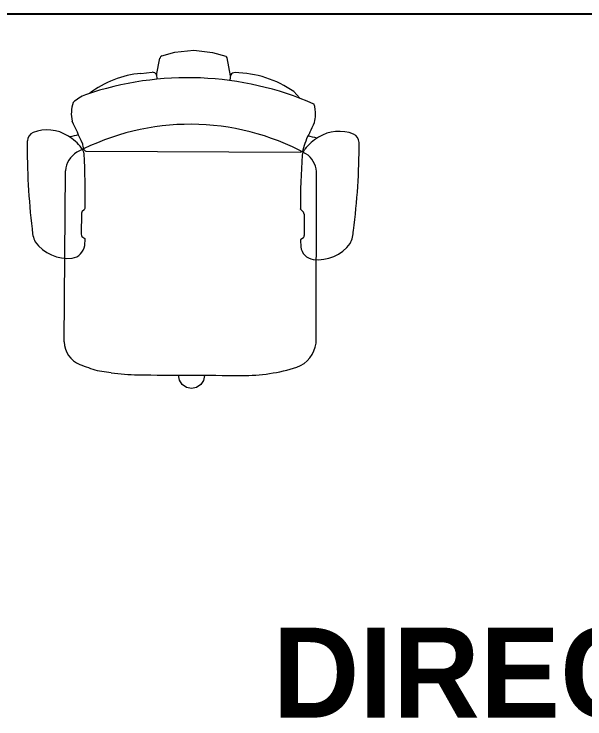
# Model space of a CAD drawing. Header units: inches. Extents: x 484217 to 497210, y -26946 to -21493.
# Drawn here: x 487668.6 to 487718.5, y -24277.9 to -24216.2 of the extents above; entities that cross this region are included whole.
import ezdxf

# ---------------------------------------------------------------- set-up
doc = ezdxf.new("R2010")
doc.units = ezdxf.units.IN
doc.header["$LTSCALE"] = 20
doc.header["$MEASUREMENT"] = 0
doc.layers.add('A-furniture', color=50, linetype='Continuous', lineweight=9)
doc.layers.add('I-ANNO-TEXT', color=7, linetype='Continuous', lineweight=18)
doc.layers.add('I-WALL-IN', color=3, linetype='Continuous')
doc.styles.add('MICRO', font='')
doc.styles.get('MICRO').set_extended_font_data('MicrogrammaSSi', bold=True)

# ---------------------------------------------------------------- blocks, each defined once
blk = doc.blocks.new('A$C6A0E07C9')
at = {"layer": 'A-furniture'}
for p, q in [((-0.2138, 0.2718), (0.1182, 0.2876)), ((-0.0079, 0.2484), (-0.0112, 0.2428)), ((0.0377, 0.2515), (-0.0033, 0.2499)), ((0.0418, 0.2505), (0.045, 0.2473)), ((0.045, 0.2473), (0.0464, 0.2461)), ((0.1585, 0.2497), (0.1792, -0.1667)), ((-0.0121, 0.2424), (-0.025, 0.2422)), ((-0.0115, 0.2426), (-0.0121, 0.2424)), ((-0.0112, 0.2428), (-0.0115, 0.2426)), ((0.0464, 0.2461), (0.0478, 0.2453)), ((0.0478, 0.2453), (0.0485, 0.2451)), ((-0.2691, 0.1773), (-0.2664, 0.2046)), ((0.3152, 0.1516), (0.3188, 0.1294)), ((0.3146, 0.1213), (0.3056, 0.1197)), ((0.3131, 0.1211), (0.3466, 0.116)), ((0.3514, 0.1128), (0.36, 0.0876)), ((0.36, 0.0876), (0.3659, 0.0513)), ((-0.2841, 0.0379), (-0.2762, 0.0438)), ((-0.2762, 0.0438), (-0.2666, 0.0462)), ((0.3659, 0.0513), (0.3636, 0.0146)), ((-0.2907, 0.0196), (-0.2893, 0.0294)), ((-0.2893, 0.0294), (-0.2841, 0.0379)), ((-0.2883, 0.01), (-0.2907, 0.0196)), ((0.3636, 0.0146), (0.3576, -0.0113)), ((-0.2824, 0.002), (-0.2883, 0.01)), ((-0.2739, -0.003), (-0.2824, 0.002)), ((-0.2641, -0.0045), (-0.2739, -0.003)), ((0.3546, -0.0146), (0.3564, -0.0132)), ((0.3564, -0.0132), (0.3576, -0.0113)), ((0.3108, -0.0224), (0.3218, -0.0234)), ((0.3197, -0.023), (0.3546, -0.0146)), ((0.2962, -0.1472), (0.2839, -0.1595)), ((0.0087, -0.176), (-0.0042, -0.1772)), ((0.0094, -0.1763), (0.0087, -0.176)), ((0.0097, -0.1764), (0.0094, -0.1763)), ((0.0135, -0.1816), (0.0097, -0.1764)), ((0.0631, -0.1788), (0.066, -0.1753)), ((0.066, -0.1753), (0.0673, -0.174)), ((0.0673, -0.174), (0.0686, -0.173)), ((0.0686, -0.173), (0.0692, -0.1728)), ((0.0591, -0.1802), (0.0183, -0.1827)), ((-0.1895, -0.2174), (0.1433, -0.1996))]:
    blk.add_line(p, q, dxfattribs=at)
for centre, radius, start, end in [((0.2241, -0.8917), 1.2574, 92.3594, 100.1757), ((0.1721, 0.3454), 0.0192, 28.1256, 89.2436), ((0.0065, 0.2825), 0.0635, 94.0792, 117.5938), ((0.1209, 0.3234), 0.0749, 330.3794, 24.513), ((0.0274, 0.2777), 0.0792, 129.4999, 189.1152), ((0.117, 0.2414), 0.0463, 34.0902, 88.4441), ((0.1077, 0.3263), 0.0879, 309.6726, 333.0223), ((-1.1254, 2.7931), 2.8487, 297.1157, 298.0695), ((-0.9196, -0.0126), 1.143, 14.0931, 15.0056), ((0.2336, 0.2226), 0.0597, 72.5282, 107.7011), ((0.1951, 0.2221), 0.0806, 25.5198, 45.5387), ((-0.21, 0.2233), 0.0487, 94.526, 161.0109), ((-0.0222, 0.2712), 0.0292, 192.0047, 264.4409), ((-0.2488, 0.0248), 0.4712, 334.5973, 30.9732), ((-0.0038, 0.2437), 0.00623, 84.8455, 131.3174), ((0.0374, 0.2414), 0.0101, 64.5281, 88.6391), ((0.0007, 1.5534), 1.3091, 272.0899, 276.676), ((0.1493, 0.274), 0.0211, 279.8693, 313.3434), ((0.1704, 0.2449), 0.0129, 130.1366, 158.0173), ((0.1866, 0.1808), 0.0779, 100.0525, 108.2672), ((-0.3014, 0.0263), 0.6141, 339.6108, 22.0467), ((0.1276, 0.1249), 0.1894, 8.0925, 40.8276), ((0.5941, -0.0351), 0.8932, 162.1203, 164.4323), ((0.1816, 0.1421), 0.4521, 175.5289, 182.0991), ((72.2191, 3.6268), 72.5738, 182.765274, 182.924882), ((0.31, 0.1288), 0.0088, 301.088, 3.1667), ((0.3467, 0.1108), 0.00513, 22.8184, 91.0076), ((0.3177, -0.0315), 0.00903, 2.1237, 63.3709), ((0.1162, -0.0378), 0.2107, 328.6962, 1.8079), ((0.0809, -0.0616), 0.3414, 182.481, 200.7553), ((0.0015, -0.2058), 0.0292, 101.2525, 173.6887), ((0.1515, -1.4793), 1.3091, 89.0174, 93.6036), ((0.138, -0.155), 0.0449, 276.7939, 330.1521), ((0.1724, -0.1915), 0.0211, 52.3501, 85.8241), ((0.197, -0.1553), 0.0211, 212.6602, 229.0352), ((0.1633, -0.2919), 0.1223, 63.0548, 80.6357), ((0.1362, -0.2476), 0.0879, 32.6712, 56.0209), ((-0.1856, -0.1603), 0.0572, 202.8821, 266.1169), ((0.0171, -0.1766), 0.00623, 234.376, 280.848), ((0.0579, -0.1702), 0.0101, 277.0543, 301.1654), ((-0.9196, -0.0126), 1.143, 350.6964, 351.6126), ((0.3239, 0.0551), 0.2601, 246.1539, 250.8174), ((0.249, -0.1528), 0.0392, 254.2998, 275.9911), ((0.2537, -0.1401), 0.0518, 269.3553, 293.3788), ((0.0516, -0.2073), 0.0792, 176.5782, 236.1936), ((0.1491, -0.2435), 0.0749, 341.1805, 35.314), ((0.0312, -0.2142), 0.0635, 248.0997, 271.6142), ((0.2022, -0.2604), 0.0192, 276.4498, 337.5679), ((0.1312, 0.9758), 1.2574, 265.5178, 273.334)]:
    blk.add_arc(centre, radius, start, end, dxfattribs=at)

msp = doc.modelspace()

# ---------------------------------------------------------------- linework, layer by layer
at = {"layer": 'I-WALL-IN'}
msp.add_line((487782.904, -24216.221, 6.93), (487559.454, -24216.221, 6.93), dxfattribs=at)

# ---------------------------------------------------------------- block references
at = {"layer": 'A-furniture', "xscale": 44.99999999998288, "yscale": 44.99999999998288, "zscale": 44.99999999998288, "rotation": 86.85652716148029}
msp.add_blockref('A$C6A0E07C9', (487685.724, -24235.942, 6.93), dxfattribs=at)

# ---------------------------------------------------------------- texts
at = {"layer": 'I-ANNO-TEXT', "insert": (487691.205, -24269.873, -27.45), "char_height": 7.875, "attachment_point": 1, "style": 'MICRO'}
msp.add_mtext_dynamic_manual_height_columns('{\\fBahnschrift Light|b1|i0|c0|p34;DIRECTOR  }', width=7.40993, gutter_width=1.5, heights=[0], dxfattribs=at)

doc.saveas('drawing.dxf')
